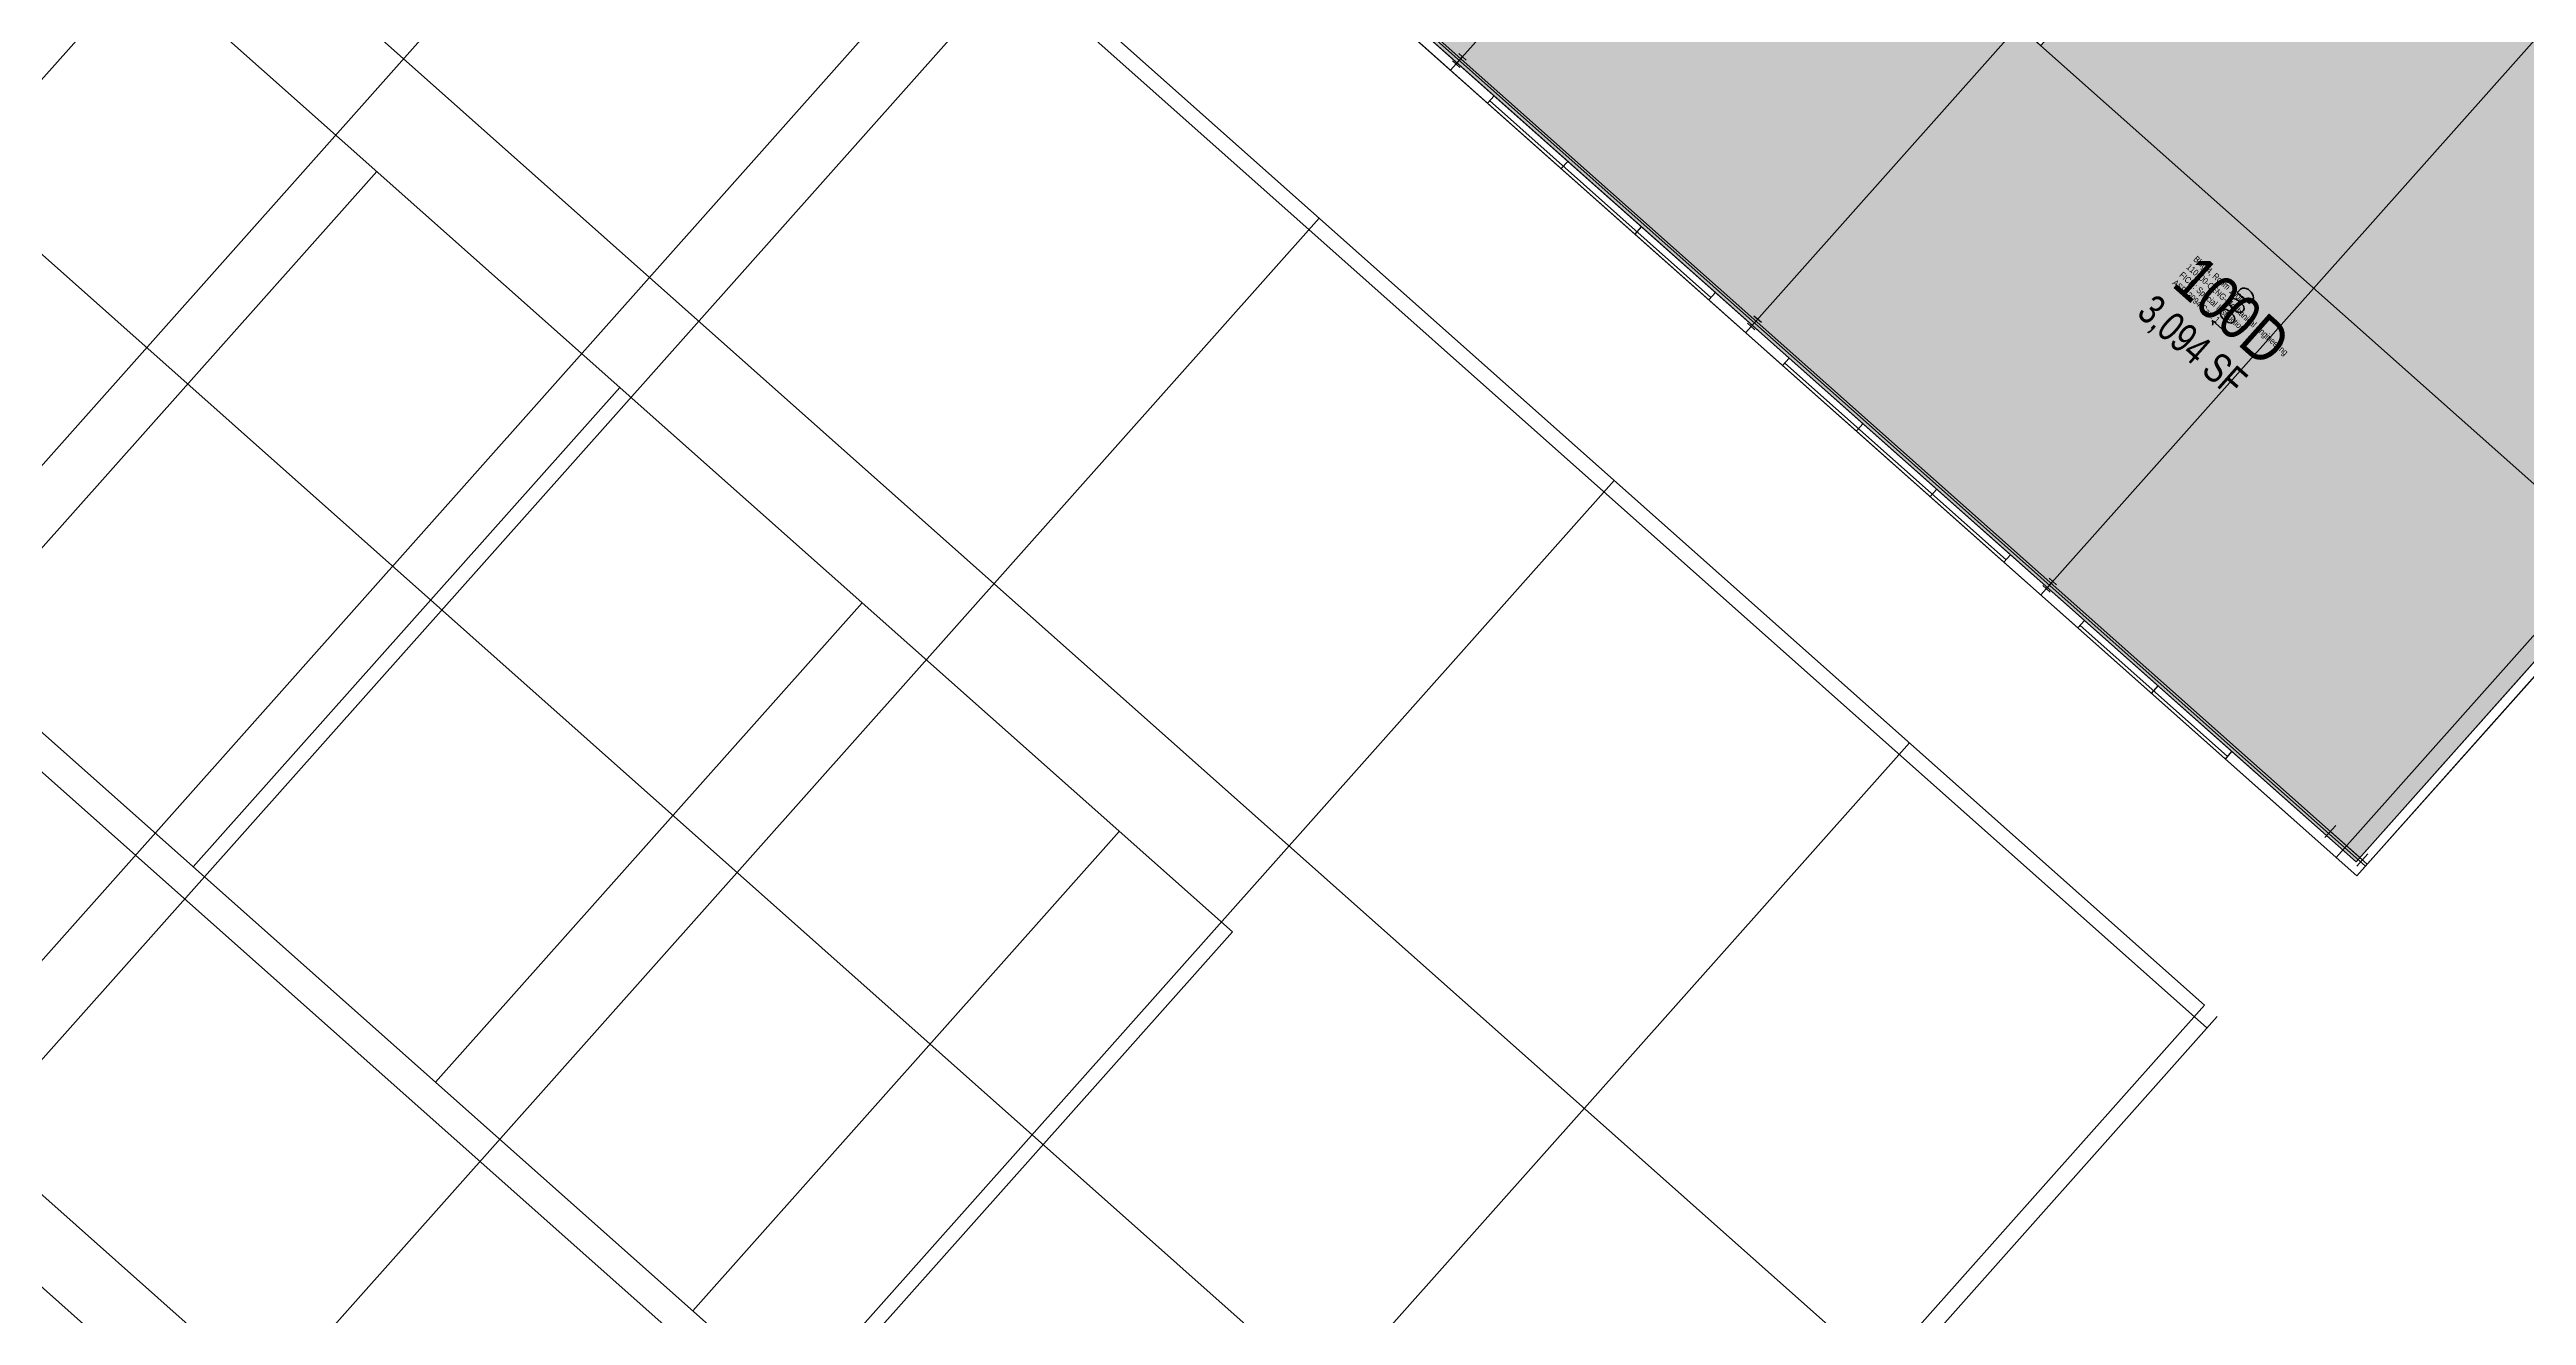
# Model space of a CAD drawing. Header units: inches. Extents: x 69197831 to 69201392, y 27694511 to 27697963.
# Drawn here: x 69199027 to 69200532, y 27695665 to 27696434 of the extents above; entities that cross this region are included whole.
import ezdxf
from ezdxf.enums import TextEntityAlignment as Align

# ---------------------------------------------------------------- set-up
doc = ezdxf.new("R2010")
doc.units = ezdxf.units.IN
doc.header["$LTSCALE"] = 10
doc.header["$MEASUREMENT"] = 0
doc.layers.get('0').update_dxf_attribs({"linetype": 'CONTINUOUS'})
for name, color, linetype in [('A-COLS', 5, 'CONTINUOUS'), ('A-GLAZ', 1, 'CONTINUOUS'), ('A-GRID', 1, 'CONTINUOUS'), ('A-IDEN-CNUM', 7, 'CONTINUOUS'), ('A-IDEN-FNUM', 1, 'CONTINUOUS'), ('A-IDEN-RNUM', 7, 'CONTINUOUS'), ('A-IDEN-SNUM', 4, 'CONTINUOUS'), ('A-IDEN-VNUM', 4, 'CONTINUOUS'), ('A-WALL', 5, 'CONTINUOUS'), ('AREA-ASSIGN', 7, 'CONTINUOUS'), ('AREA-GROSS', 1, 'CONTINUOUS'), ('AREA-TEXT', 3, 'CONTINUOUS'), ('Rooms-Category-Color', 7, 'CONTINUOUS'), ('Rooms-College-Color', 7, 'CONTINUOUS'), ('Rooms-Department-Color', 7, 'CONTINUOUS'), ('Rooms-Division-Color', 7, 'CONTINUOUS'), ('Rooms-Information', 7, 'CONTINUOUS')]:
    doc.layers.add(name, color=color, linetype=linetype)
doc.styles.add('CP_AREA', font='arial.ttf', dxfattribs={"height": 15})
doc.styles.add('CP_ROOMSNUMBER', font='arial.ttf', dxfattribs={"height": 1})
doc.styles.add('CP_ROOMVNUMBER', font='arial.ttf', dxfattribs={"width": 0.85, "height": 0.075})
doc.styles.add('ROOMFNUMBER', font='SIMPLEX', dxfattribs={"height": 0.833333})

# ---------------------------------------------------------------- blocks, each defined once
blk = doc.blocks.new('COLUMN')
for p, q in [((-0.5, -0.5), (-0.5, 0.5)), ((-0.5, 0), (0.5, 0)), ((0.5, 0.5), (0.5, -0.5))]:
    blk.add_line(p, q)

msp = doc.modelspace()

# ---------------------------------------------------------------- linework, layer by layer
at = {"layer": 'A-GLAZ'}
for p, q in [((69200034.9, 27696282.1, 0), (69199900.4, 27696401.7, 0)), ((69200036.2, 27696283.6, 0), (69199901.7, 27696403.2, 0)), ((69200038.9, 27696286.6, 0), (69199904.4, 27696406.2, 0)), ((69199945.2, 27696361.9, 0), (69199949.2, 27696366.3, 0)), ((69199990.1, 27696322, 0), (69199994.1, 27696326.5, 0)), ((69200214.2, 27696122.6, 0), (69200079.7, 27696242.2, 0)), ((69200215.6, 27696124.1, 0), (69200081.1, 27696243.7, 0)), ((69200218.2, 27696127.1, 0), (69200083.7, 27696246.7, 0)), ((69200124.6, 27696202.4, 0), (69200128.6, 27696206.9, 0)), ((69200169.4, 27696162.5, 0), (69200173.4, 27696167, 0)), ((69200260.4, 27696084.3, 0), (69200350.1, 27696004.5, 0)), ((69200263.1, 27696087.2, 0), (69200352.7, 27696007.5, 0)), ((69200259.1, 27696082.8, 0), (69200348.8, 27696003, 0)), ((69200303.9, 27696042.9, 0), (69200307.9, 27696047.4, 0))]:
    msp.add_line(p, q, dxfattribs=at)
at = {"layer": 'A-GRID'}
for p, q in [((69199878, 27696421.7, 0), (69200688, 27697332.6, 0)), ((69200416, 27695943.2, 0), (69201226.1, 27696854.1, 0)), ((69200428.7, 27695931.9, 0), (69201238.8, 27696842.8, 0)), ((69198668.2, 27695783.6, 0), (69199439.4, 27696650.8, 0)), ((69200146.2, 27695624.4, 0), (69199054.9, 27696595, 0)), ((69199745.4, 27695897.9, 0), (69199026.5, 27696537.2, 0)), ((69198817.7, 27695650.7, 0), (69199588.8, 27696517.9, 0)), ((69198847.5, 27695624.1, 0), (69199618.7, 27696491.3, 0)), ((69198824.9, 27696194.6, 0), (69199084.1, 27696486, 0)), ((69199990.1, 27695448.8, 0), (69198898.7, 27696419.4, 0)), ((69198966.3, 27696068.8, 0), (69199225.5, 27696360.2, 0)), ((69199026.9, 27695464.6, 0), (69199798.1, 27696331.8, 0)), ((69199833.9, 27695273.2, 0), (69198742.5, 27696243.7, 0)), ((69199486.2, 27695606.5, 0), (69198767.4, 27696245.7, 0)), ((69199114, 27695937.5, 0), (69199373.2, 27696228.9, 0)), ((69199206.2, 27695305.1, 0), (69199977.4, 27696172.3, 0)), ((69199706.3, 27695129.7, 0), (69198614.9, 27696100.3, 0)), ((69199261.3, 27695806.5, 0), (69199520.5, 27696097.9, 0)), ((69199678.4, 27695098.3, 0), (69198587, 27696068.9, 0)), ((69199385.6, 27695145.6, 0), (69200156.8, 27696012.8, 0)), ((69199417.5, 27695667.6, 0), (69199676.7, 27695959, 0)), ((69199486.2, 27695606.5, 0), (69199745.4, 27695897.9, 0)), ((69199564.9, 27694986.2, 0), (69200336.1, 27695853.4, 0)), ((69199572.6, 27694979.3, 0), (69200343.8, 27695846.5, 0))]:
    msp.add_line(p, q, dxfattribs=at)
at = {"layer": 'A-WALL'}
for p, q in [((69199904.4, 27696406.2), (69199859.5, 27696446.1)), ((69199900.4, 27696401.7), (69199855.6, 27696441.6)), ((69199900.4, 27696401.7), (69199904.4, 27696406.2)), ((69200034.9, 27696282.1), (69200038.9, 27696286.6)), ((69200079.7, 27696242.2), (69200034.9, 27696282.1)), ((69200083.7, 27696246.7), (69200038.9, 27696286.6)), ((69200079.7, 27696242.2), (69200083.7, 27696246.7)), ((69200428.2, 27695940.4), (69200610, 27696144.8)), ((69200428.7, 27695931.9), (69200614.4, 27696140.8)), ((69200214.2, 27696122.6), (69200218.2, 27696127.1)), ((69200259.1, 27696082.8), (69200214.2, 27696122.6)), ((69200263.1, 27696087.2), (69200218.2, 27696127.1)), ((69200259.1, 27696082.8), (69200263.1, 27696087.2)), ((69200348.8, 27696003), (69200352.7, 27696007.5)), ((69200428.7, 27695931.9), (69200348.8, 27696003)), ((69200428.2, 27695940.4), (69200352.7, 27696007.5))]:
    msp.add_line(p, q, dxfattribs=at)

# ---------------------------------------------------------------- block references
at = {"layer": 'A-COLS'}
for p, xscale, yscale, zscale, rotation in [((69199883.3, 27696427.6, 0), 6, 6, 6, 48.35380507581309), ((69200062.6, 27696268.2, 0), 6, 6, 6, 48.35380507581309), ((69200242, 27696108.7, 0), 6, 6, 6, 48.35380507581309), ((69200422.3, 27695950.3, 0), 25.99999999813736, 9.999999995133361, 25.99999999813736, 318.3538051004411)]:
    msp.add_blockref('COLUMN', p, dxfattribs=dict(at, xscale=xscale, yscale=yscale, zscale=zscale, rotation=rotation))

# ---------------------------------------------------------------- texts
at = {"layer": 'A-IDEN-RNUM', "style": 'CP_ROOMSNUMBER'}
msp.add_text('0100-D0', height=0.36, rotation=318.35, dxfattribs=at).set_placement((69200353, 27696275.6, 0), align=Align.MIDDLE)
at = {"layer": 'A-IDEN-SNUM', "style": 'CP_ROOMSNUMBER'}
msp.add_text('00400100D0', height=0.36, rotation=48.3538, dxfattribs=at).set_placement((69200353, 27696275.6, 0), align=Align.MIDDLE)
at = {"layer": 'AREA-TEXT', "style": 'CP_AREA', "width": 0.75}
msp.add_text('3,094 SF', height=18, rotation=318.3538, dxfattribs=at).set_placement((69200328.8, 27696254.4, 0), align=Align.MIDDLE_CENTER)

# ---------------------------------------------------------------- next in the draw order: texts
at = {"layer": 'Rooms-Information', "insert": (69200315.4, 27696291, 0), "char_height": 3.8571, "width": 86.4, "attachment_point": 7, "rotation": 318.3538, "style": 'CP_ROOMVNUMBER', "bg_fill": 3, "box_fill_scale": 0, "bg_fill_color": 256, "bg_fill_true_color": 3254780160, "bg_fill_transparency": 256}
msp.add_mtext('Bldg.4, Room 100D^M^J110100-CENG-Mechanical Engineering^M^JFICM: Special Instruction^M^JASF: 3094 Cap: 1', dxfattribs=at)

# ---------------------------------------------------------------- next in the draw order: hatches: boundary and pattern name
at = {"layer": 'Rooms-Category-Color', "true_color": 0xe3f498}
msp.add_hatch(color=61, dxfattribs=at).paths.add_polyline_path([(69199704.1, 27696584.3), (69199865.9, 27696766.3), (69200236.6, 27696436.7), (69200331.6, 27696543.5), (69200440.7, 27696446.5), (69200732.4, 27696774.6), (69200882, 27696641.6), (69200815.5, 27696566.8), (69200722.8, 27696649.3), (69200738.7, 27696667.3), (69200735.7, 27696669.9), (69200653.3, 27696577.3), (69200656.3, 27696574.6), (69200720.1, 27696646.3), (69200830.1, 27696548.5), (69200832.7, 27696551.5), (69200818.5, 27696564.2), (69200885, 27696638.9), (69200976.8, 27696557.2), (69200910.3, 27696482.5), (69200886.5, 27696503.7), (69200883.9, 27696500.7), (69200907.7, 27696479.5), (69200428.2, 27695940.4)])
at = {"layer": 'Rooms-College-Color', "true_color": 0xadadad}
msp.add_hatch(color=253, dxfattribs=at).paths.add_polyline_path([(69199704.1, 27696584.3), (69199865.9, 27696766.3), (69200236.6, 27696436.7), (69200331.6, 27696543.5), (69200440.7, 27696446.5), (69200732.4, 27696774.6), (69200882, 27696641.6), (69200815.5, 27696566.8), (69200722.8, 27696649.3), (69200738.7, 27696667.3), (69200735.7, 27696669.9), (69200653.3, 27696577.3), (69200656.3, 27696574.6), (69200720.1, 27696646.3), (69200830.1, 27696548.5), (69200832.7, 27696551.5), (69200818.5, 27696564.2), (69200885, 27696638.9), (69200976.8, 27696557.2), (69200910.3, 27696482.5), (69200886.5, 27696503.7), (69200883.9, 27696500.7), (69200907.7, 27696479.5), (69200428.2, 27695940.4)])
at = {"layer": 'Rooms-Department-Color', "true_color": 0x99d7b2}
msp.add_hatch(color=253, dxfattribs=at).paths.add_polyline_path([(69199704.1, 27696584.3), (69199865.9, 27696766.3), (69200236.6, 27696436.7), (69200331.6, 27696543.5), (69200440.7, 27696446.5), (69200732.4, 27696774.6), (69200882, 27696641.6), (69200815.5, 27696566.8), (69200722.8, 27696649.3), (69200738.7, 27696667.3), (69200735.7, 27696669.9), (69200653.3, 27696577.3), (69200656.3, 27696574.6), (69200720.1, 27696646.3), (69200830.1, 27696548.5), (69200832.7, 27696551.5), (69200818.5, 27696564.2), (69200885, 27696638.9), (69200976.8, 27696557.2), (69200910.3, 27696482.5), (69200886.5, 27696503.7), (69200883.9, 27696500.7), (69200907.7, 27696479.5), (69200428.2, 27695940.4)])
at = {"layer": 'Rooms-Division-Color', "true_color": 0x99d7b2}
msp.add_hatch(color=253, dxfattribs=at).paths.add_polyline_path([(69199704.1, 27696584.3), (69199865.9, 27696766.3), (69200236.6, 27696436.7), (69200331.6, 27696543.5), (69200440.7, 27696446.5), (69200732.4, 27696774.6), (69200882, 27696641.6), (69200815.5, 27696566.8), (69200722.8, 27696649.3), (69200738.7, 27696667.3), (69200735.7, 27696669.9), (69200653.3, 27696577.3), (69200656.3, 27696574.6), (69200720.1, 27696646.3), (69200830.1, 27696548.5), (69200832.7, 27696551.5), (69200818.5, 27696564.2), (69200885, 27696638.9), (69200976.8, 27696557.2), (69200910.3, 27696482.5), (69200886.5, 27696503.7), (69200883.9, 27696500.7), (69200907.7, 27696479.5), (69200428.2, 27695940.4)])

# ---------------------------------------------------------------- next in the draw order: linework, layer by layer
at = {"layer": 'A-GRID'}
for p, q in [((69200057.3, 27696262.2, 0), (69200867.4, 27697173.1, 0)), ((69200594.5, 27696118.4, 0), (69199493, 27697097.9, 0)), ((69200236.7, 27696102.7, 0), (69201046.7, 27697013.6, 0)), ((69200434, 27695937.9, 0), (69199332.6, 27696917.4, 0)), ((69200435, 27695939, 0), (69199333.6, 27696918.5, 0)), ((69200428.7, 27695931.9, 0), (69199327.2, 27696911.4, 0)), ((69200337.6, 27695839.6, 0), (69199246.2, 27696810.2, 0)), ((69200336.1, 27695853.4, 0), (69199252.4, 27696817.1, 0))]:
    msp.add_line(p, q, dxfattribs=at)
at = {"layer": 'AREA-ASSIGN'}
msp.add_lwpolyline([(69199704.1, 27696584.3), (69199865.9, 27696766.3), (69200236.6, 27696436.7), (69200331.6, 27696543.5), (69200440.7, 27696446.5), (69200732.4, 27696774.6), (69200882, 27696641.6), (69200815.5, 27696566.8), (69200722.8, 27696649.3), (69200738.7, 27696667.3), (69200735.7, 27696669.9), (69200653.3, 27696577.3), (69200656.3, 27696574.6), (69200720.1, 27696646.3), (69200830.1, 27696548.5), (69200832.7, 27696551.5), (69200818.5, 27696564.2), (69200885, 27696638.9), (69200976.8, 27696557.2), (69200910.3, 27696482.5), (69200886.5, 27696503.7), (69200883.9, 27696500.7), (69200907.7, 27696479.5), (69200428.2, 27695940.4)], close=True, dxfattribs=at)
at = {"layer": 'AREA-GROSS'}
msp.add_lwpolyline([(69201239.4, 27696843.6), (69200428.7, 27695931.9), (69199327.2, 27696911.4), (69200138, 27697823.1)], close=True, dxfattribs=at)

# ---------------------------------------------------------------- next in the draw order: texts
at = {"layer": 'A-IDEN-CNUM', "style": 'CP_ROOMSNUMBER'}
msp.add_text('CAD #004-A_0100-0D', height=0.36, rotation=48.3538, dxfattribs=at).set_placement((69200355.2, 27696273.6, 0), align=Align.MIDDLE)
at = {"layer": 'A-IDEN-FNUM', "style": 'ROOMFNUMBER'}
msp.add_text('100D', height=9.96, rotation=48.3538, dxfattribs=at).set_placement((69200353, 27696275.6, 0), align=Align.MIDDLE)
at = {"layer": 'A-IDEN-VNUM', "style": 'CP_ROOMVNUMBER', "width": 0.85}
msp.add_text('100D', height=27, rotation=318.3538, dxfattribs=at).set_placement((69200353, 27696275.6, 0), align=Align.MIDDLE_CENTER)

doc.saveas('drawing.dxf')
